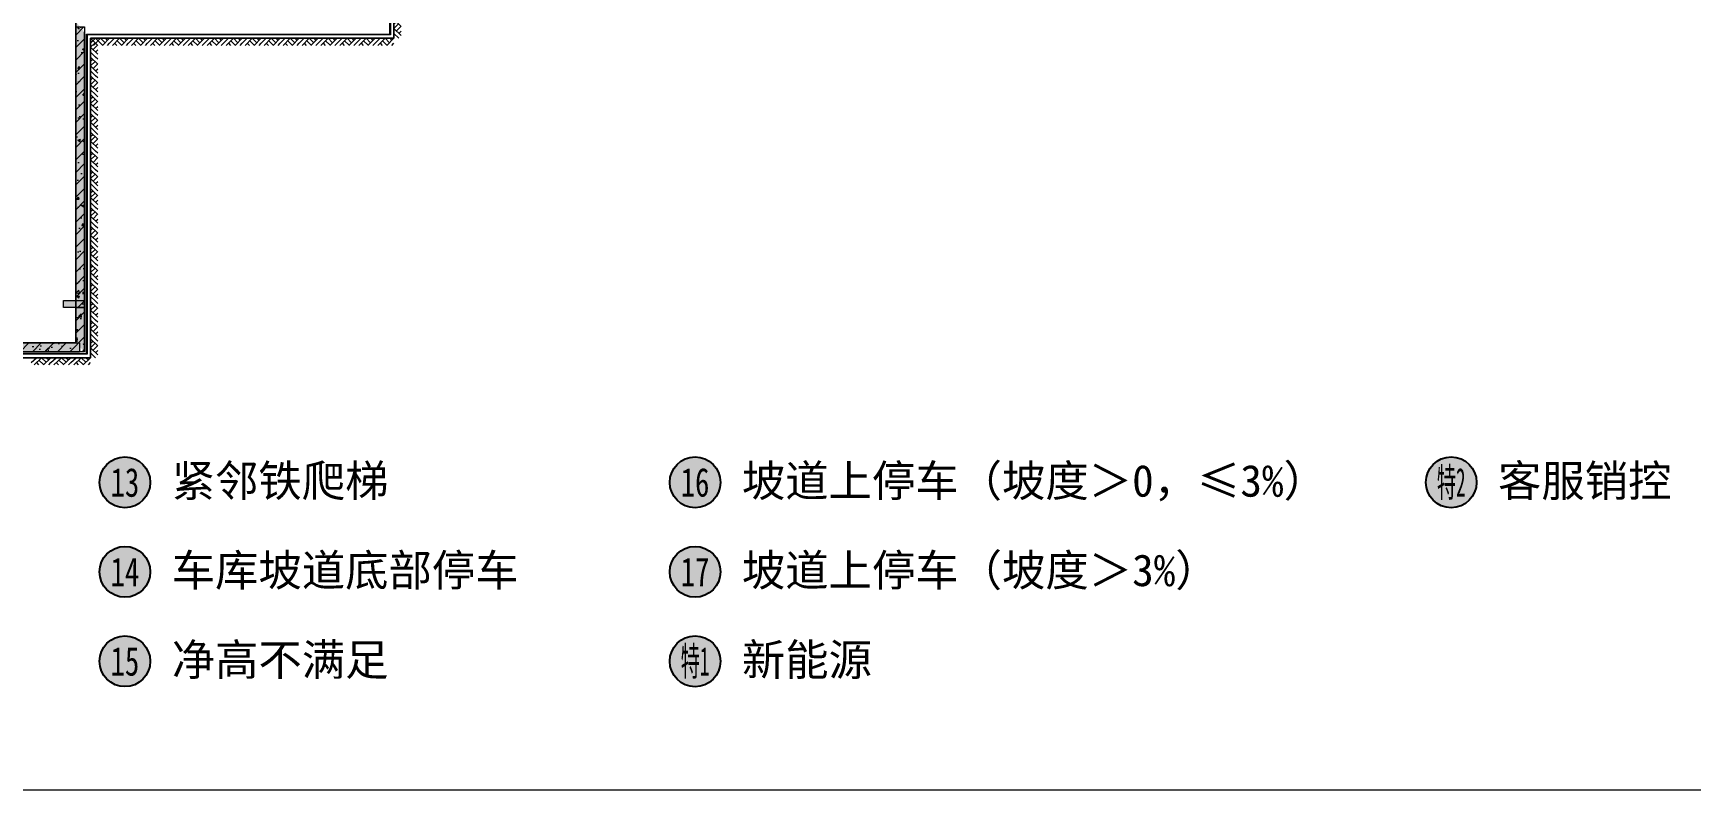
# Model space of a CAD drawing. Extents: x -264757 to 1033689, y 4049843 to 4347093.
# Drawn here: x -57534 to -10533, y 4049843 to 4071283 of the extents above; entities that cross this region are included whole.
import ezdxf
from ezdxf.enums import TextEntityAlignment as Align

# ---------------------------------------------------------------- set-up
doc = ezdxf.new("R2010")
doc.units = 0
doc.header["$LTSCALE"] = 1000
doc.header["$MEASUREMENT"] = 0
doc.linetypes.add('DASH', pattern=[0.35, 0.25, -0.1])
for name, color, linetype in [('不利因素13-紧邻铁爬梯', 7, 'Continuous'), ('不利因素14-车库坡道底部停车', 7, 'Continuous'), ('不利因素15-净高不足', 7, 'Continuous'), ('不利因素16-坡道上停车（坡度＞0，≤3%）', 7, 'Continuous'), ('不利因素17-坡道上停车（坡度＞3%）', 7, 'Continuous'), ('特殊属性1-新能源', 7, 'Continuous'), ('特殊属性2-客服销控', 7, 'Continuous')]:
    doc.layers.add(name, color=color, linetype=linetype)
doc.layers.add('无关图层', color=8, linetype='Continuous', lineweight=0)
doc.layers.add('车位归属楼栋范围线', color=7, linetype='Continuous', true_color=0x19e6c7)
doc.styles.add('黑体', font='simhei.ttf')

# ---------------------------------------------------------------- blocks, each defined once
blk = doc.blocks.new('20200722.22094563')
at = {"layer": '不利因素13-紧邻铁爬梯', "true_color": 0x9bc530}
h = blk.add_hatch(color=62, dxfattribs=at)
h.dxf.hatch_style = 1
edge = h.paths.add_edge_path()
edge.add_arc((360, 360), 360, 0, 360)
at = {"layer": '不利因素13-紧邻铁爬梯'}
blk.add_circle((360, 360), 360, dxfattribs=at)
at = {"layer": '不利因素13-紧邻铁爬梯', "style": '黑体', "width": 0.695313}
blk.add_text('13', height=407.3, dxfattribs=at).set_placement((156, 156), (564, 156), align=Align.FIT)
blk = doc.blocks.new('20200816.22281554')
at = {"layer": '不利因素14-车库坡道底部停车', "true_color": 0x30c5c3}
h = blk.add_hatch(color=132, dxfattribs=at)
h.dxf.hatch_style = 1
edge = h.paths.add_edge_path()
edge.add_arc((360, 360), 360, 0, 360)
at = {"layer": '不利因素14-车库坡道底部停车'}
blk.add_circle((360, 360), 360, dxfattribs=at)
at = {"layer": '不利因素14-车库坡道底部停车', "style": '黑体', "width": 0.695313}
blk.add_text('14', height=407.3, dxfattribs=at).set_placement((156, 156), (564, 156), align=Align.FIT)
blk = doc.blocks.new('asdfasdf')
at = {"layer": '不利因素14-车库坡道底部停车', "true_color": 0xa66c21}
h = blk.add_hatch(color=44, dxfattribs=at)
h.dxf.hatch_style = 1
edge = h.paths.add_edge_path()
edge.add_arc((-54932, 4053486), 720, 0, 360)
at = {"layer": '不利因素14-车库坡道底部停车'}
blk.add_circle((-54932, 4053486), 720, dxfattribs=at)
at = {"layer": '不利因素14-车库坡道底部停车', "style": '黑体', "width": 0.695313}
blk.add_text('15', height=814.6, dxfattribs=at).set_placement((-55339, 4053079), (-54525, 4053079), align=Align.FIT)
blk = doc.blocks.new('AX-01DK-PB01$1$$LinePat$素土夯实')
at = {"layer": '无关图层'}
for p, q in [((0, -210), (210, 0)), ((120, -300), (420, 0)), ((420, 0), (608, -188)), ((495, -300), (795, 0)), ((615, 0), (705, -90)), ((210, -210), (300, -300)), ((315, -105), (502, -293)), ((705, -300), (795, -210))]:
    blk.add_line(p, q, dxfattribs=at)
blk = doc.blocks.new('fsdfasdfasd')
at = {"layer": '不利因素14-车库坡道底部停车', "true_color": 0x118fe4}
h = blk.add_hatch(color=142, dxfattribs=at)
h.dxf.hatch_style = 1
edge = h.paths.add_edge_path()
edge.add_arc((-38766, 4053486), 720, 0, 360)
at = {"layer": '不利因素14-车库坡道底部停车'}
blk.add_circle((-38766, 4053486), 720, dxfattribs=at)
at = {"layer": '不利因素14-车库坡道底部停车', "style": '黑体', "width": 0.695313}
blk.add_text('16', height=814.6, dxfattribs=at).set_placement((-39174, 4053079), (-38359, 4053079), align=Align.FIT)
blk = doc.blocks.new('fasfasdf')
at = {"layer": '不利因素13-紧邻铁爬梯', "true_color": 0xd723bf}
h = blk.add_hatch(color=212, dxfattribs=at)
h.dxf.hatch_style = 1
edge = h.paths.add_edge_path()
edge.add_arc((-38766, 4058555), 720, 0, 360)
at = {"layer": '不利因素13-紧邻铁爬梯'}
blk.add_circle((-38766, 4058555), 720, dxfattribs=at)
at = {"layer": '不利因素13-紧邻铁爬梯', "style": '黑体', "width": 0.463542}
blk.add_text('特1', height=814.6, dxfattribs=at).set_placement((-39174, 4058148), (-38359, 4058148), align=Align.FIT)
blk = doc.blocks.new('fgasrdqwerqwe')
at = {"layer": '不利因素14-车库坡道底部停车', "true_color": 0x0bed07}
h = blk.add_hatch(color=3, dxfattribs=at)
h.dxf.hatch_style = 1
edge = h.paths.add_edge_path()
edge.add_arc((-38766, 4056021), 720, 0, 360)
at = {"layer": '不利因素14-车库坡道底部停车'}
blk.add_circle((-38766, 4056021), 720, dxfattribs=at)
at = {"layer": '不利因素14-车库坡道底部停车', "style": '黑体', "width": 0.463542}
blk.add_text('特2', height=814.6, dxfattribs=at).set_placement((-39174, 4055613), (-38359, 4055613), align=Align.FIT)
blk = doc.blocks.new('fsadfasdfasdasdf')
at = {"layer": '不利因素14-车库坡道底部停车', "true_color": 0x7e0bea}
h = blk.add_hatch(color=190, dxfattribs=at)
h.dxf.hatch_style = 1
edge = h.paths.add_edge_path()
edge.add_arc((-38766, 4056021), 720, 0, 360)
at = {"layer": '不利因素14-车库坡道底部停车'}
blk.add_circle((-38766, 4056021), 720, dxfattribs=at)
at = {"layer": '不利因素14-车库坡道底部停车', "style": '黑体', "width": 0.695313}
blk.add_text('17', height=814.6, dxfattribs=at).set_placement((-39174, 4055613), (-38359, 4055613), align=Align.FIT)

msp = doc.modelspace()

# ---------------------------------------------------------------- hatches: boundary and pattern name
at = {"layer": '无关图层'}
for points in [[(-56323.1, 4062508), (-56073.1, 4062258), (-56073.1, 4071308), (-56323.1, 4071608)], [(-59573.1, 4062258), (-56223.1, 4062258), (-56223.1, 4062508), (-59573.1, 4062508)]]:
    msp.add_hatch(color=256, dxfattribs=at).paths.add_polyline_path(points)
h = msp.add_hatch(dxfattribs=at)
h.set_pattern_fill('钢筋混凝土', color=256, scale=100)
h.set_pattern_definition([(45, (-268998.74, 4045228.45), (-176.7767, 176.7767), []), (50, (-268998.74, 4045228.45), (717.2602, -62.7521), [75, -825]), (355, (-268998.7, 4045228.45), (-138.7513, 752.1921), [60, -660]), (100.4514, (-268938.96, 4045223.2), (578.5094, 689.4395), [63.7402, -701.142]), (46.1842, (-268998.7, 4045428.45), (1067.241, -165.519), [112.5, -1237.5]), (96.6356, (-268909.8, 4045414.7), (934.6627, 974.118), [95.6103, -1051.713]), (351.1842, (-268998.7, 4045428.4), (934.662, 974.1186), [90, -990]), (21, (-268898.74, 4045378.45), (596.907, -402.6189), [75, -825]), (326, (-268898.7, 4045378.45), (243.3153, 725.15), [60, -660]), (71.4514, (-268849, 4045344.9), (840.2226, 322.5305), [63.7402, -701.142]), (37.5, (-268998.74, 4045228.45), (12.15986, 332.89385), [0, -652, 0, -670, 0, -662.5]), (7.5, (-268998.74, 4045228.45), (263.06954, 394.4117), [0, -382, 0, -637, 0, -252.5]), (327.5, (-269221.74, 4045228.45), (533.82244, -22.55487), [0, -250, 0, -780, 0, -1035]), (317.5, (-269321.74, 4045228.45), (583.1862, 100.105), [0, -325, 0, -518, 0, -735])])
h.paths.add_polyline_path([(-56323.1, 4063508), (-56323.1, 4071458), (-56073.1, 4071458), (-56073.1, 4063508)])
at = {"layer": '无关图层', "ltscale": 0.5}
h = msp.add_hatch(color=256, dxfattribs=at)
h.dxf.hatch_style = 1
h.paths.add_polyline_path([(-56673.1, 4063508), (-56673.1, 4063708), (-56073.1, 4063708), (-56073.1, 4063508)])
at = {"layer": '无关图层'}
h = msp.add_hatch(dxfattribs=at)
h.set_pattern_fill('钢筋混凝土', color=256, scale=100)
h.set_pattern_definition([(45, (-255548, 4109628.45), (-176.7767, 176.7767), []), (50, (-255548, 4109628.45), (717.2602, -62.7521), [75, -825]), (355, (-255548, 4109628.45), (-138.7513, 752.1921), [60, -660]), (100.4514, (-255488.2, 4109623.2), (578.5094, 689.4395), [63.7402, -701.142]), (46.1842, (-255548, 4109828.45), (1067.241, -165.519), [112.5, -1237.5]), (96.6356, (-255459.1, 4109814.7), (934.6627, 974.118), [95.61, -1051.713]), (351.1842, (-255548, 4109828.4), (934.662, 974.1186), [90, -990]), (21, (-255448, 4109778.45), (596.907, -402.6189), [75, -825]), (326, (-255448, 4109778.45), (243.3153, 725.15), [60, -660]), (71.4514, (-255398.26, 4109744.9), (840.2226, 322.5305), [63.7402, -701.142]), (37.5, (-255548, 4109628.45), (12.15986, 332.89385), [0, -652, 0, -670, 0, -662.5]), (7.5, (-255548, 4109628.45), (263.06954, 394.4117), [0, -382, 0, -637, 0, -252.5]), (327.5, (-255771, 4109628.45), (533.82244, -22.55487), [0, -250, 0, -780, 0, -1035]), (317.5, (-255871, 4109628.45), (583.1862, 100.105), [0, -325, 0, -518, 0, -735])])
h.paths.add_polyline_path([(-59673.1, 4063508), (-59423.1, 4063508), (-59423.1, 4062508), (-56323.1, 4062508), (-56323.1, 4063508), (-56073.1, 4063508), (-56073.1, 4062258), (-59673.1, 4062258)])

# ---------------------------------------------------------------- linework, layer by layer
for p, q in [((-47423.4, 4071258), (-47423.4, 4076558)), ((-47413.4, 4076548), (-47413.4, 4071248)), ((-47403.4, 4076538), (-47403.4, 4071238)), ((-47303.5, 4071138), (-47303.4, 4076438)), ((-47303.4, 4076438), (-47303.5, 4071138)), ((-56323.1, 4062508), (-56323.1, 4071608)), ((-56073.1, 4062258), (-56073.1, 4071308)), ((-56023.4, 4062208), (-56023.4, 4071258)), ((-56023.4, 4071258), (-47423.4, 4071258)), ((-47413.4, 4071248), (-56013.4, 4071248)), ((-56013.4, 4071248), (-56013.4, 4062198)), ((-47403.4, 4071238), (-56003.4, 4071238)), ((-56003.4, 4071238), (-56003.4, 4062188)), ((-55903.4, 4062088), (-55903.4, 4071138)), ((-55903.4, 4071138), (-47303.5, 4071138)), ((-47303.5, 4071138), (-55903.4, 4071138)), ((-55903.4, 4071138), (-55903.4, 4062088)), ((-59573.1, 4062508), (-56223.1, 4062508)), ((-56223.1, 4062508), (-56223.1, 4062258)), ((-59843.4, 4062088), (-55903.4, 4062088)), ((-55903.4, 4062088), (-59843.4, 4062088)), ((-56003.4, 4062188), (-59743.4, 4062188)), ((-56013.4, 4062198), (-59733.4, 4062198)), ((-59723.4, 4062208), (-56023.4, 4062208)), ((-59573.1, 4062258), (-56223.1, 4062258)), ((-124020.9, 4049842.9), (86229.1, 4049842.9))]:
    msp.add_line(p, q, dxfattribs=at)
for points in [[(-56323.1, 4063508), (-56323.1, 4071458), (-56073.1, 4071458), (-56073.1, 4063508)], [(-56673.1, 4063508), (-56673.1, 4063708), (-56073.1, 4063708), (-56073.1, 4063508)], [(-59673.1, 4063508), (-59423.1, 4063508), (-59423.1, 4062508), (-56323.1, 4062508), (-56323.1, 4063508), (-56073.1, 4063508), (-56073.1, 4062258), (-59673.1, 4062258)]]:
    msp.add_lwpolyline(points, close=True, dxfattribs=at)
at = {"layer": '车位归属楼栋范围线', "linetype": 'DASH', "ltscale": 5, "const_width": 50}
msp.add_lwpolyline([(-59423.1, 4062508), (-56323.1, 4062508), (-56323.1, 4076908), (-26848.7, 4076908), (-26848.7, 4083007.9), (-57315.7, 4083016.4), (-57351.2, 4093863.6), (-66622.1, 4093859.7)], dxfattribs=at)

# ---------------------------------------------------------------- block references
at = {"layer": '不利因素13-紧邻铁爬梯', "xscale": 2, "yscale": 2, "zscale": 2}
msp.add_blockref('20200722.22094563', (-55652, 4057835.4), dxfattribs=at)
at = {"layer": '不利因素14-车库坡道底部停车', "xscale": 2, "yscale": 2, "zscale": 2}
msp.add_blockref('20200816.22281554', (-55652, 4055300.6), dxfattribs=at)
at = {"layer": '不利因素15-净高不足'}
msp.add_blockref('asdfasdf', (0, 0), dxfattribs=at)
at = {"layer": '不利因素16-坡道上停车（坡度＞0，≤3%）'}
msp.add_blockref('fsdfasdfasd', (0, 5069.6), dxfattribs=at)
at = {"layer": '不利因素17-坡道上停车（坡度＞3%）'}
msp.add_blockref('fsadfasdfasdasdf', (0, 0), dxfattribs=at)
at = {"layer": '无关图层', "yscale": 0.6666666666666666, "zscale": 0.6666666666666666}
for p, xscale, rotation in [((-47303.5, 4071138), 0.6666714266329536, 89.99976167353987), ((-55903.4, 4070605.7), 0.6696293635830025, 90.00001109366859), ((-55903.4, 4071138), 0.6760995594556352, 359.9998656631113), ((-55365.9, 4071138), 0.6760995594556352, 359.9998656631113), ((-54828.4, 4071138), 0.6760995594556352, 359.9998656631113), ((-54290.9, 4071138), 0.6760995594556352, 359.9998656631113), ((-53753.4, 4071138), 0.6760995594556352, 359.9998656631113), ((-53215.9, 4071138), 0.6760995594556352, 359.9998656631113), ((-52678.4, 4071138), 0.6760995594556352, 359.9998656631113), ((-52140.9, 4071138), 0.6760995594556352, 359.9998656631113), ((-51603.4, 4071138), 0.6760995594556352, 359.9998656631113), ((-51065.9, 4071138), 0.6760995594556352, 359.9998656631113), ((-50528.4, 4071138), 0.6760995594556352, 359.9998656631113), ((-49990.9, 4071138), 0.6760995594556352, 359.9998656631113), ((-49453.4, 4071138), 0.6760995594556352, 359.9998656631113), ((-48915.9, 4071138), 0.6760995594556352, 359.9998656631113), ((-48378.4, 4071138), 0.6760995594556352, 359.9998656631113), ((-47840.9, 4071138), 0.6760995594556352, 359.9998656631113), ((-55903.4, 4070073.3), 0.6696293635830025, 90.00001109366859), ((-55903.4, 4069540.9), 0.6696293635830025, 90.00001109366859), ((-55903.4, 4069008.6), 0.6696293635830025, 90.00001109366859), ((-55903.4, 4068476.2), 0.6696293635830025, 90.00001109366859), ((-55903.4, 4067943.9), 0.6696293635830025, 90.00001109366859), ((-55903.4, 4067411.5), 0.6696293635830025, 90.00001109366859), ((-55903.4, 4066879.2), 0.6696293635830025, 90.00001109366859), ((-55903.4, 4066346.8), 0.6696293635830025, 90.00001109366859), ((-55903.4, 4065814.5), 0.6696293635830025, 90.00001109366859), ((-55903.4, 4065282.1), 0.6696293635830025, 90.00001109366859), ((-55903.4, 4064749.7), 0.6696293635830025, 90.00001109366859), ((-55903.4, 4064217.4), 0.6696293635830025, 90.00001109366859), ((-55903.4, 4063685), 0.6696293635830025, 90.00001109366859), ((-55903.4, 4063152.7), 0.6696293635830025, 90.00001109366859), ((-55903.4, 4062620.3), 0.6696293635830025, 90.00001109366859), ((-55903.4, 4062088), 0.6696293635830025, 90.00001109366859)]:
    msp.add_blockref('AX-01DK-PB01$1$$LinePat$素土夯实', p, dxfattribs=dict(at, xscale=xscale, rotation=rotation))
at = {"layer": '无关图层', "xscale": 0.7079957776759273, "yscale": 0.6666666666666666, "zscale": 0.6666666666666666}
for p in [(-57592, 4062088), (-57029.1, 4062088), (-56466.3, 4062088)]:
    msp.add_blockref('AX-01DK-PB01$1$$LinePat$素土夯实', p, dxfattribs=at)
at = {"layer": '特殊属性1-新能源'}
msp.add_blockref('fasfasdf', (0, -5069.6), dxfattribs=at)
at = {"layer": '特殊属性2-客服销控'}
msp.add_blockref('fgasrdqwerqwe', (21438.9, 2534.8), dxfattribs=at)

# ---------------------------------------------------------------- texts
at = {"layer": '不利因素13-紧邻铁爬梯', "style": '黑体'}
msp.add_text('紧邻铁爬梯', height=901.27, dxfattribs=at).set_placement((-53604.3, 4058149.3))
at = {"layer": '不利因素14-车库坡道底部停车', "style": '黑体'}
msp.add_text('车库坡道底部停车', height=901.27, dxfattribs=at).set_placement((-53604.3, 4055614.5))
at = {"layer": '不利因素15-净高不足', "style": '黑体'}
msp.add_text('净高不满足', height=901.27, dxfattribs=at).set_placement((-53604.3, 4053079.7))
at = {"layer": '特殊属性1-新能源', "style": '黑体'}
msp.add_text('新能源', height=901.27, dxfattribs=at).set_placement((-37438.6, 4053079.7))
at = {"layer": '特殊属性2-客服销控', "style": '黑体'}
for s, height, p in [('坡道上停车（坡度＞0，≤3%）', 901.266, (-37438.6, 4058149.3)), ('客服销控', 901.27, (-15999.7, 4058149.3)), ('坡道上停车（坡度＞3%）', 901.266, (-37438.6, 4055614.5))]:
    msp.add_text(s, height=height, dxfattribs=at).set_placement(p)

doc.saveas('drawing.dxf')
